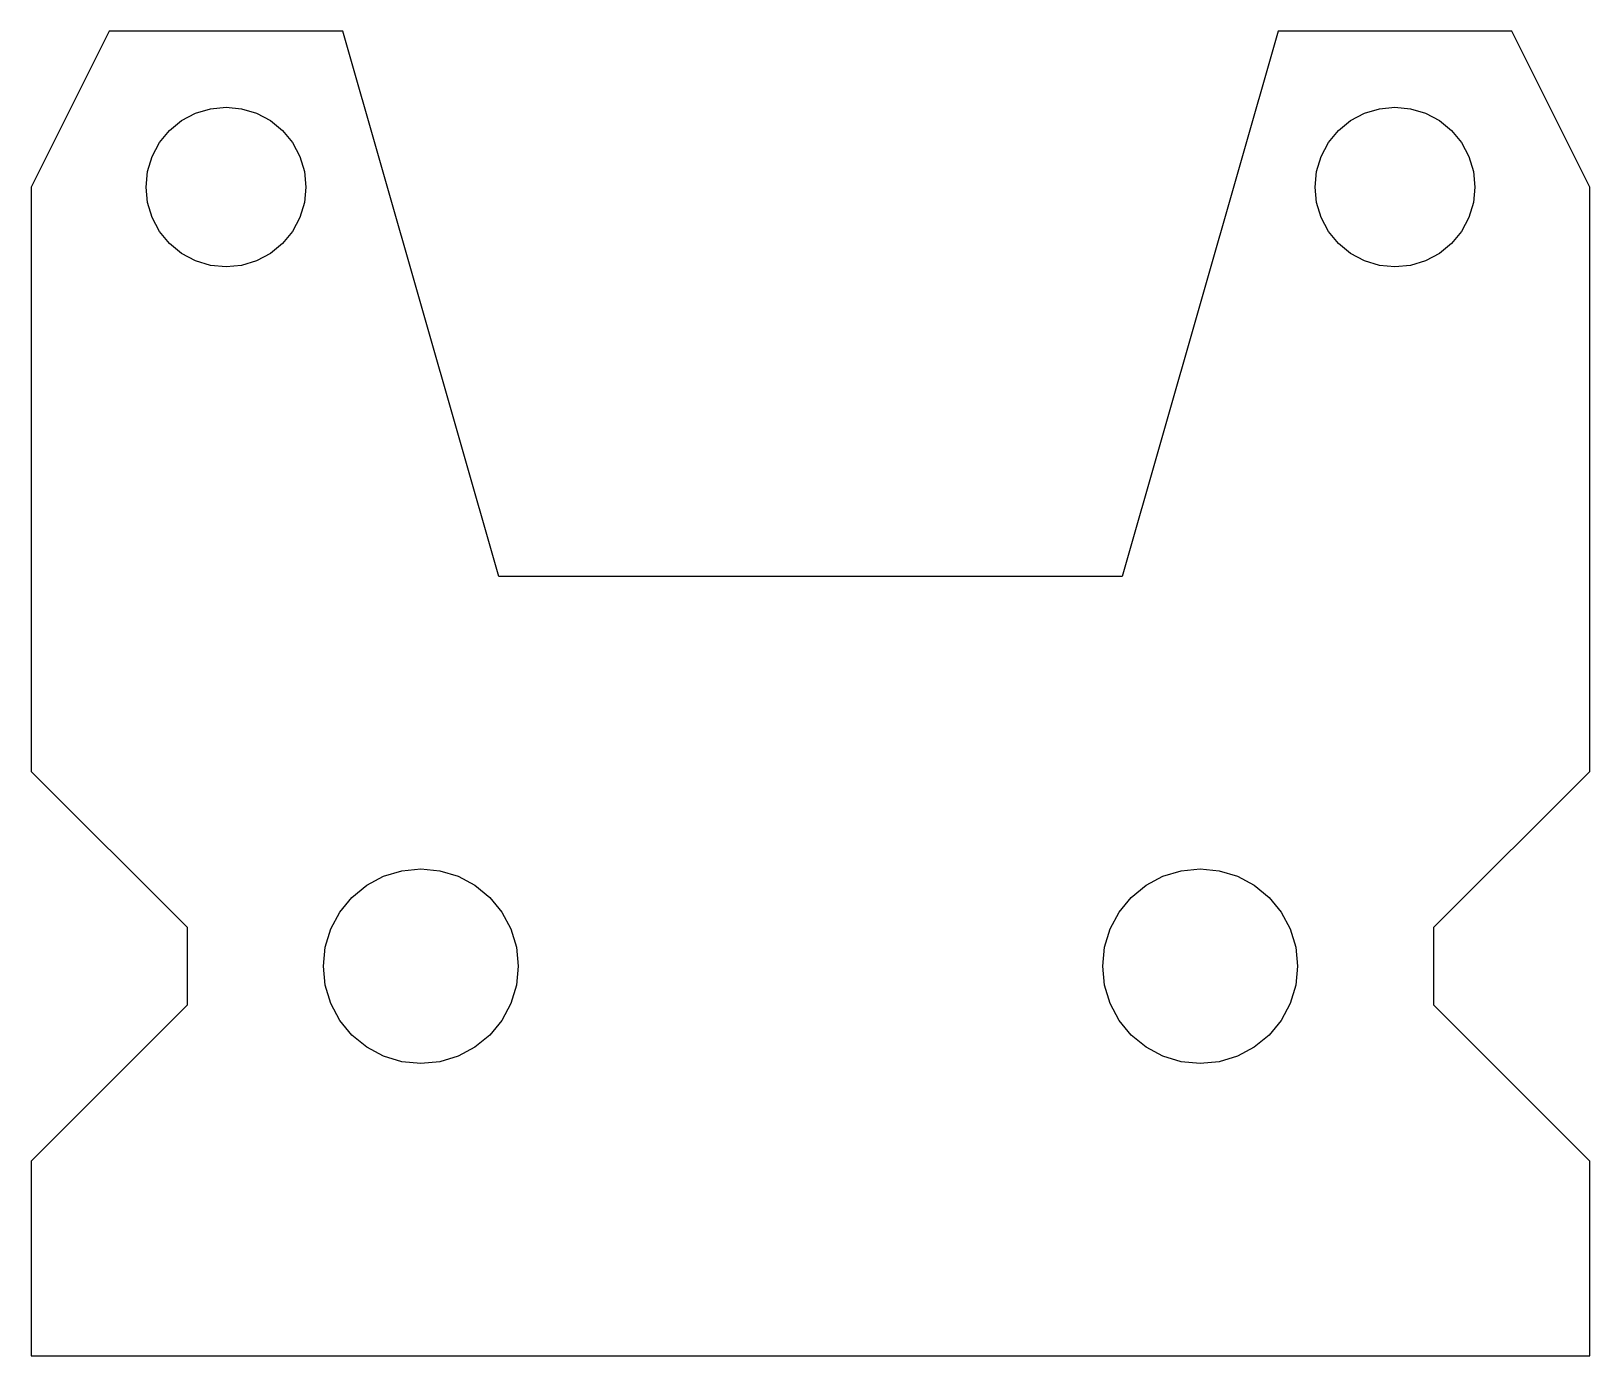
# Model space of a CAD drawing. Header units: metres. Extents: x 0 to 40, y 0 to 34.
import ezdxf

# ---------------------------------------------------------------- set-up
doc = ezdxf.new("R2010")
doc.units = ezdxf.units.M

msp = doc.modelspace()

# ---------------------------------------------------------------- linework, layer by layer
for p, q in [((2, 34), (0, 30)), ((8, 34), (2, 34)), ((12, 20), (8, 34)), ((32, 34), (28, 20)), ((38, 34), (32, 34)), ((40, 30), (38, 34)), ((4.2155, 31.894), (4.60007, 32.0106)), ((4.60007, 32.0106), (5, 32.05)), ((5, 32.05), (5.39994, 32.0106)), ((5.39994, 32.0106), (5.7845, 31.894)), ((34.2155, 31.894), (34.6001, 32.0106)), ((34.6001, 32.0106), (35, 32.05)), ((35, 32.05), (35.3999, 32.0106)), ((35.3999, 32.0106), (35.7845, 31.894)), ((3.55043, 31.4496), (3.86108, 31.7045)), ((3.86108, 31.7045), (4.2155, 31.894)), ((5.7845, 31.894), (6.13892, 31.7045)), ((6.13892, 31.7045), (6.44957, 31.4496)), ((33.5504, 31.4496), (33.8611, 31.7045)), ((33.8611, 31.7045), (34.2155, 31.894)), ((35.7845, 31.894), (36.1389, 31.7045)), ((36.1389, 31.7045), (36.4496, 31.4496)), ((3.29549, 31.1389), (3.55043, 31.4496)), ((6.44957, 31.4496), (6.70451, 31.1389)), ((33.2955, 31.1389), (33.5504, 31.4496)), ((36.4496, 31.4496), (36.7045, 31.1389)), ((3.10605, 30.7845), (3.29549, 31.1389)), ((6.70451, 31.1389), (6.89395, 30.7845)), ((33.106, 30.7845), (33.2955, 31.1389)), ((36.7045, 31.1389), (36.894, 30.7845)), ((2.98939, 30.3999), (3.10605, 30.7845)), ((6.89395, 30.7845), (7.01061, 30.3999)), ((32.9894, 30.3999), (33.106, 30.7845)), ((36.894, 30.7845), (37.0106, 30.3999)), ((0, 30), (0, 15)), ((2.95, 30), (2.98939, 30.3999)), ((2.98939, 29.6001), (2.95, 30)), ((7.01061, 30.3999), (7.05, 30)), ((7.05, 30), (7.01061, 29.6001)), ((32.95, 30), (32.9894, 30.3999)), ((32.9894, 29.6001), (32.95, 30)), ((37.0106, 30.3999), (37.05, 30)), ((37.05, 30), (37.0106, 29.6001)), ((40, 15), (40, 30)), ((3.10605, 29.2155), (2.98939, 29.6001)), ((7.01061, 29.6001), (6.89395, 29.2155)), ((33.106, 29.2155), (32.9894, 29.6001)), ((37.0106, 29.6001), (36.894, 29.2155)), ((3.29549, 28.8611), (3.10605, 29.2155)), ((6.89395, 29.2155), (6.70451, 28.8611)), ((33.2955, 28.8611), (33.106, 29.2155)), ((36.894, 29.2155), (36.7045, 28.8611)), ((3.55043, 28.5504), (3.29549, 28.8611)), ((6.70451, 28.8611), (6.44957, 28.5504)), ((33.5504, 28.5504), (33.2955, 28.8611)), ((36.7045, 28.8611), (36.4496, 28.5504)), ((3.86108, 28.2955), (3.55043, 28.5504)), ((6.44957, 28.5504), (6.13892, 28.2955)), ((33.8611, 28.2955), (33.5504, 28.5504)), ((36.4496, 28.5504), (36.1389, 28.2955)), ((4.2155, 28.106), (3.86108, 28.2955)), ((4.60007, 27.9894), (4.2155, 28.106)), ((5.7845, 28.106), (5.39994, 27.9894)), ((6.13892, 28.2955), (5.7845, 28.106)), ((34.2155, 28.106), (33.8611, 28.2955)), ((34.6001, 27.9894), (34.2155, 28.106)), ((35.7845, 28.106), (35.3999, 27.9894)), ((36.1389, 28.2955), (35.7845, 28.106)), ((5, 27.95), (4.60007, 27.9894)), ((5.39994, 27.9894), (5, 27.95)), ((35, 27.95), (34.6001, 27.9894)), ((35.3999, 27.9894), (35, 27.95)), ((28, 20), (12, 20)), ((0, 15), (4, 11)), ((36, 11), (40, 15)), ((9.04329, 12.3097), (9.51227, 12.452)), ((9.51227, 12.452), (10, 12.5)), ((10, 12.5), (10.4877, 12.452)), ((10.4877, 12.452), (10.9567, 12.3097)), ((29.0433, 12.3097), (29.5123, 12.452)), ((29.5123, 12.452), (30, 12.5)), ((30, 12.5), (30.4877, 12.452)), ((30.4877, 12.452), (30.9567, 12.3097)), ((8.23223, 11.7678), (8.61107, 12.0787)), ((8.61107, 12.0787), (9.04329, 12.3097)), ((10.9567, 12.3097), (11.3889, 12.0787)), ((11.3889, 12.0787), (11.7678, 11.7678)), ((28.2322, 11.7678), (28.6111, 12.0787)), ((28.6111, 12.0787), (29.0433, 12.3097)), ((30.9567, 12.3097), (31.3889, 12.0787)), ((31.3889, 12.0787), (31.7678, 11.7678)), ((7.92133, 11.3889), (8.23223, 11.7678)), ((11.7678, 11.7678), (12.0787, 11.3889)), ((27.9213, 11.3889), (28.2322, 11.7678)), ((31.7678, 11.7678), (32.0787, 11.3889)), ((7.6903, 10.9567), (7.92133, 11.3889)), ((12.0787, 11.3889), (12.3097, 10.9567)), ((27.6903, 10.9567), (27.9213, 11.3889)), ((32.0787, 11.3889), (32.3097, 10.9567)), ((4, 11), (4, 9)), ((7.54804, 10.4877), (7.6903, 10.9567)), ((12.3097, 10.9567), (12.452, 10.4877)), ((27.548, 10.4877), (27.6903, 10.9567)), ((32.3097, 10.9567), (32.452, 10.4877)), ((36, 9), (36, 11)), ((7.5, 10), (7.54804, 10.4877)), ((12.452, 10.4877), (12.5, 10)), ((27.5, 10), (27.548, 10.4877)), ((32.452, 10.4877), (32.5, 10)), ((7.54804, 9.51227), (7.5, 10)), ((12.5, 10), (12.452, 9.51227)), ((27.548, 9.51227), (27.5, 10)), ((32.5, 10), (32.452, 9.51227)), ((7.6903, 9.04329), (7.54804, 9.51227)), ((12.452, 9.51227), (12.3097, 9.04329)), ((27.6903, 9.04329), (27.548, 9.51227)), ((32.452, 9.51227), (32.3097, 9.04329)), ((4, 9), (0, 5)), ((7.92133, 8.61107), (7.6903, 9.04329)), ((12.3097, 9.04329), (12.0787, 8.61107)), ((27.9213, 8.61107), (27.6903, 9.04329)), ((32.3097, 9.04329), (32.0787, 8.61107)), ((40, 5), (36, 9)), ((8.23223, 8.23223), (7.92133, 8.61107)), ((12.0787, 8.61107), (11.7678, 8.23223)), ((28.2322, 8.23223), (27.9213, 8.61107)), ((32.0787, 8.61107), (31.7678, 8.23223)), ((8.61107, 7.92133), (8.23223, 8.23223)), ((11.7678, 8.23223), (11.3889, 7.92133)), ((28.6111, 7.92133), (28.2322, 8.23223)), ((31.7678, 8.23223), (31.3889, 7.92133)), ((9.04329, 7.6903), (8.61107, 7.92133)), ((9.51227, 7.54804), (9.04329, 7.6903)), ((10.9567, 7.6903), (10.4877, 7.54804)), ((11.3889, 7.92133), (10.9567, 7.6903)), ((29.0433, 7.6903), (28.6111, 7.92133)), ((29.5123, 7.54804), (29.0433, 7.6903)), ((30.9567, 7.6903), (30.4877, 7.54804)), ((31.3889, 7.92133), (30.9567, 7.6903)), ((10, 7.5), (9.51227, 7.54804)), ((10.4877, 7.54804), (10, 7.5)), ((30, 7.5), (29.5123, 7.54804)), ((30.4877, 7.54804), (30, 7.5)), ((0, 5), (0, 0)), ((40, 0), (40, 5)), ((0, 0), (40, 0))]:
    msp.add_line(p, q)

doc.saveas('drawing.dxf')
